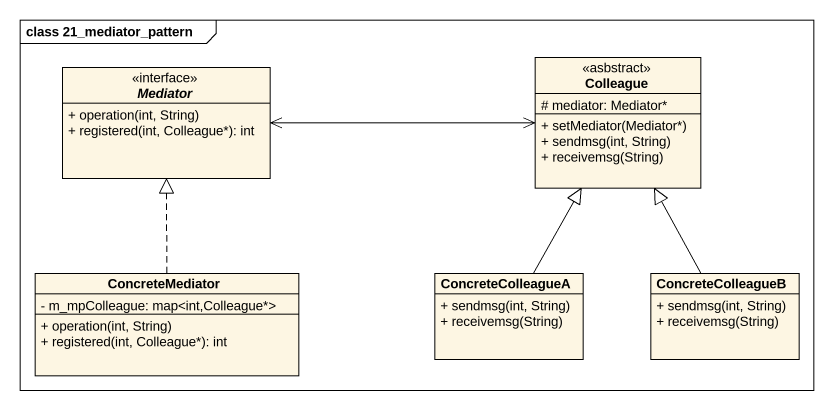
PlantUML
@startuml
mainframe class 21_mediator_pattern
hide circle
hide empty members
skinparam classAttributeIconSize 0
interface Mediator {
  + operation(int, String)
  + registered(int, Colleague*): int
}
class Colleague <<asbstract>> {
  # mediator: Mediator*
  + setMediator(Mediator*)
  + sendmsg(int, String)
  + receivemsg(String)
}
class ConcreteMediator {
  - m_mpColleague: map<int,Colleague*>
  + operation(int, String)
  + registered(int, Colleague*): int
}
class ConcreteColleagueA {
  + sendmsg(int, String)
  + receivemsg(String)
}
class ConcreteColleagueB {
  + sendmsg(int, String)
  + receivemsg(String)
}
Colleague <-left-> Mediator
ConcreteMediator .up.|> Mediator
ConcreteColleagueA -up-|> Colleague
ConcreteColleagueB -up-|> Colleague
@enduml
